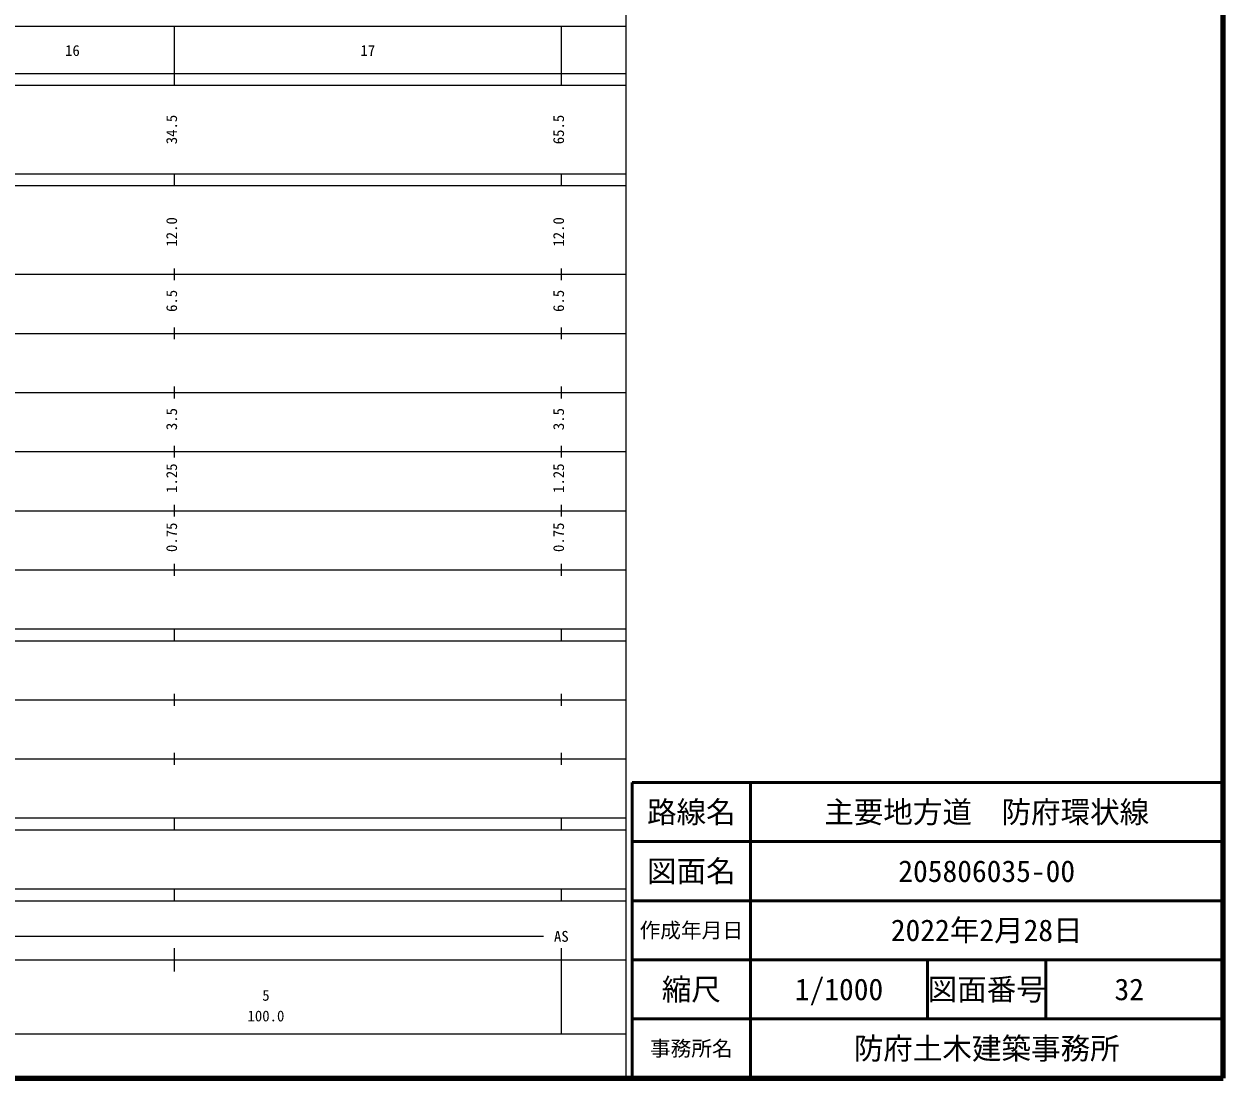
# Model space of a CAD drawing. Units: millimetres on the paper, enlarged 1000 times. Extents: x 40000 to 680000, y 20000 to 380000.
# Drawn here: x 477044 to 680000, y 20000 to 198357 of the extents above; entities that cross this region are included whole.
import ezdxf
from ezdxf.enums import TextEntityAlignment as Align

# ---------------------------------------------------------------- set-up
doc = ezdxf.new("R2010")
doc.units = ezdxf.units.MM
doc.header["$LTSCALE"] = 1000
for name, color, linetype, lineweight in [('M-TTL', 2, 'Continuous', 140), ('M-TTL-BAND', 7, 'Continuous', 25), ('M-TTL-FRAM', 2, 'Continuous', 50), ('M-TTL-LINE', 7, 'Continuous', 50)]:
    doc.layers.add(name, color=color, linetype=linetype, lineweight=lineweight)
doc.layers.add('M-TTL-TXT', color=7, linetype='Continuous')
doc.styles.add('ＭＳ ゴシック', font='')
doc.styles.get('ＭＳ ゴシック').set_extended_font_data('MS Gothic')

msp = doc.modelspace()

# ---------------------------------------------------------------- linework, layer by layer
at = {"layer": 'M-TTL'}
for p, q in [((680000, 20000), (680000, 380000)), ((40000, 20000), (680000, 20000))]:
    msp.add_line(p, q, dxfattribs=at)
at = {"layer": 'M-TTL-BAND'}
for p, q in [((579000, 20000), (579000, 370000)), ((68000, 198000), (579000, 198000)), ((502500, 188000), (502500, 198000)), ((568000, 188000), (568000, 198000)), ((40000, 190000), (579000, 190000)), ((40000, 188000), (579000, 188000)), ((40000, 173000), (579000, 173000)), ((502500, 171000), (502500, 173000)), ((568000, 171000), (568000, 173000)), ((40000, 171000), (579000, 171000)), ((502500, 155000), (502500, 157000)), ((568000, 155000), (568000, 157000)), ((40000, 156000), (579000, 156000)), ((502500, 145000), (502500, 147000)), ((568000, 145000), (568000, 147000)), ((46000, 146000), (579000, 146000)), ((52000, 136000), (579000, 136000)), ((502500, 135000), (502500, 137000)), ((568000, 135000), (568000, 137000)), ((46000, 126000), (579000, 126000)), ((502500, 125000), (502500, 127000)), ((568000, 125000), (568000, 127000)), ((52000, 116000), (579000, 116000)), ((502500, 115000), (502500, 117000)), ((568000, 115000), (568000, 117000)), ((46000, 106000), (579000, 106000)), ((502500, 105000), (502500, 107000)), ((568000, 105000), (568000, 107000)), ((40000, 96000), (579000, 96000)), ((502500, 94000), (502500, 96000)), ((568000, 94000), (568000, 96000)), ((40000, 94000), (579000, 94000)), ((49000, 84000), (579000, 84000)), ((502500, 83000), (502500, 85000)), ((568000, 83000), (568000, 85000)), ((40000, 74000), (579000, 74000)), ((502500, 73000), (502500, 75000)), ((568000, 73000), (568000, 75000)), ((40000, 64000), (579000, 64000)), ((502500, 62000), (502500, 64000)), ((568000, 62000), (568000, 64000)), ((40000, 62000), (579000, 62000)), ((40000, 52000), (579000, 52000)), ((502500, 50000), (502500, 52000)), ((568000, 50000), (568000, 52000)), ((40000, 50000), (579000, 50000)), ((71000, 44000), (565000, 44000)), ((502500, 38000), (502500, 42000)), ((568000, 27500), (568000, 42000)), ((40000, 40000), (579000, 40000)), ((68000, 27500), (579000, 27500))]:
    msp.add_line(p, q, dxfattribs=at)
at = {"layer": 'M-TTL-FRAM'}
for p, q in [((680000, 70000), (580000, 70000)), ((580000, 70000), (580000, 20000))]:
    msp.add_line(p, q, dxfattribs=at)
at = {"layer": 'M-TTL-LINE'}
for p, q in [((600000, 70000), (600000, 20000)), ((680000, 60000), (580000, 60000)), ((680000, 50000), (580000, 50000)), ((680000, 40000), (580000, 40000)), ((630000, 40000), (630000, 30000)), ((650000, 40000), (650000, 30000)), ((680000, 30000), (580000, 30000))]:
    msp.add_line(p, q, dxfattribs=at)

# ---------------------------------------------------------------- texts
at = {"layer": 'M-TTL-BAND', "style": 'ＭＳ ゴシック'}
for s, p in [('16', (485250, 192405)), ('17', (535250, 192405)), ('AS', (568000, 42500)), ('5', (518000, 32523)), ('100.0', (518000, 29033))]:
    msp.add_text(s, height=1833, dxfattribs=at).set_placement(p, align=Align.BOTTOM_CENTER)
for s, p in [('34.5', (503500, 180500)), ('65.5', (569000, 180500)), ('12.0', (503500, 163174)), ('12.0', (569000, 163174)), ('6.5', (503500, 151500)), ('6.5', (569000, 151500)), ('3.5', (503500, 131500)), ('3.5', (569000, 131500)), ('1.25', (503500, 121500)), ('1.25', (569000, 121500)), ('0.75', (503500, 111500)), ('0.75', (569000, 111500))]:
    msp.add_text(s, height=1833, rotation=90, dxfattribs=at).set_placement(p, align=Align.BOTTOM_CENTER)
at = {"layer": 'M-TTL-TXT', "style": 'ＭＳ ゴシック'}
for s, height, p in [('路線名', 3666, (590000, 65000)), ('路線名', 3666, (590000, 65000)), ('主要地方道\u3000防府環状線', 3666, (640000, 65000)), ('図面名', 3666, (590000, 55000)), ('図面名', 3666, (590000, 55000)), ('205806035-00', 3666, (640000, 55000)), ('2022年2月28日', 3666, (640000, 45000)), ('作成年月日', 2566, (590000, 45000)), ('作成年月日', 2566, (590000, 45000)), ('縮尺', 3666, (590000, 35000)), ('縮尺', 3666, (590000, 35000)), ('1/1000', 3666, (615000, 35000)), ('図面番号', 3666, (640000, 35000)), ('図面番号', 3666, (640000, 35000)), ('32', 3666, (664125, 35000)), ('事務所名', 2566, (590000, 25000)), ('事務所名', 2566, (590000, 25000)), ('防府土木建築事務所', 3666, (640000, 25000))]:
    msp.add_text(s, height=height, dxfattribs=at).set_placement(p, align=Align.MIDDLE_CENTER)

doc.saveas('drawing.dxf')
